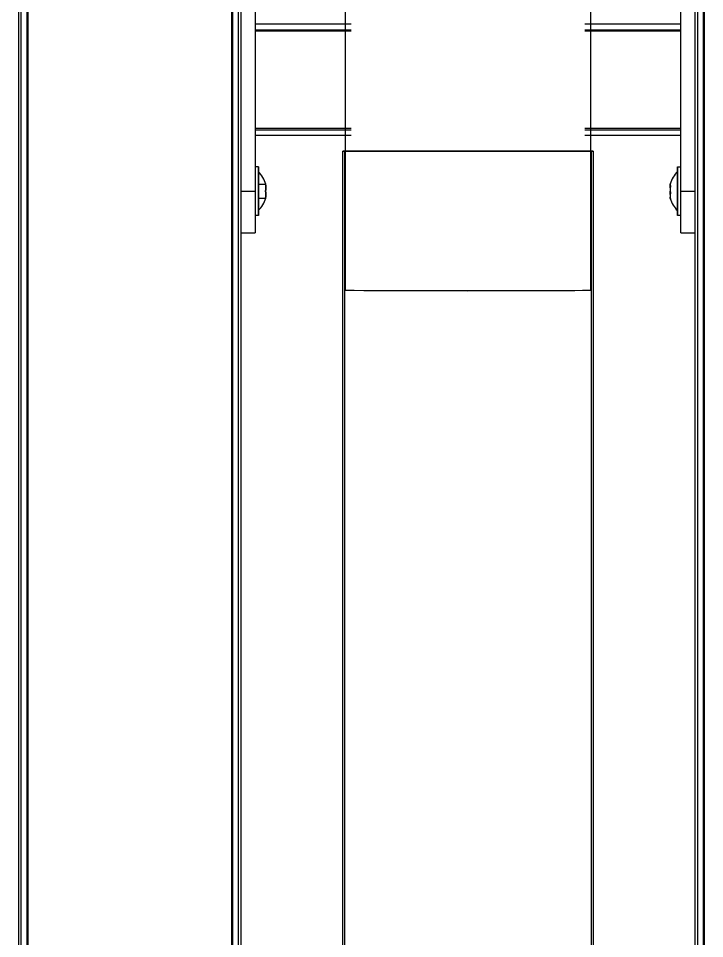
# Model space of a CAD drawing. Header units: millimetres. Extents: x 4625 to 14334, y 16216 to 31562.
# Drawn here: x 7387.6 to 7634.1, y 20375.7 to 20706.3 of the extents above; entities that cross this region are included whole.
import ezdxf

# ---------------------------------------------------------------- set-up
doc = ezdxf.new("R2010")
doc.units = ezdxf.units.MM
doc.header["$LTSCALE"] = 3
doc.layers.add('Default', color=7, linetype='Continuous')

msp = doc.modelspace()

# ---------------------------------------------------------------- linework, layer by layer
at = {"layer": 'Default'}
for p, q in [((7387.62, 20854.85), (7387.62, 18852.26)), ((7388.64, 18852.26), (7388.64, 20854.78)), ((7390.62, 20854.64), (7390.62, 18852.26)), ((7391.12, 18852.26), (7391.12, 20854.61)), ((7464.12, 20849.48), (7464.12, 18852.26)), ((7464.62, 18852.26), (7464.62, 20849.45)), ((7466.59, 20849.31), (7466.59, 18852.26)), ((7467.62, 18852.26), (7467.62, 20849.24)), ((7630.62, 20849.24), (7630.62, 18852.26)), ((7631.64, 18852.26), (7631.64, 20849.31)), ((7633.62, 20849.45), (7633.62, 18852.26)), ((7634.12, 18852.26), (7634.12, 20849.48)), ((7472.62, 20724.26), (7472.62, 20644.26)), ((7625.62, 20644.26), (7625.62, 20724.26)), ((7505.12, 20608.64), (7505.12, 20708.64)), ((7593.12, 20708.64), (7593.12, 20608.64)), ((7507.12, 20704.26), (7472.62, 20704.26)), ((7625.62, 20704.26), (7591.12, 20704.26)), ((7472.62, 20702.26), (7507.12, 20702.26)), ((7507.12, 20701.76), (7472.62, 20701.76)), ((7591.12, 20702.26), (7625.62, 20702.26)), ((7625.62, 20701.76), (7591.12, 20701.76)), ((7507.12, 20666.76), (7472.62, 20666.76)), ((7625.62, 20666.76), (7591.12, 20666.76)), ((7472.62, 20666.26), (7507.12, 20666.26)), ((7507.12, 20664.26), (7472.62, 20664.26)), ((7591.12, 20666.26), (7625.62, 20666.26)), ((7625.62, 20664.26), (7591.12, 20664.26)), ((7504.12, 19943.75), (7504.12, 20658.64)), ((7504.92, 19943.75), (7504.92, 20658.64)), ((7593.32, 20658.64), (7593.32, 19952.6)), ((7594.12, 20658.64), (7594.12, 19944.26)), ((7473.82, 20653.01), (7472.62, 20653.01)), ((7624.42, 20653.01), (7625.62, 20653.01)), ((7473.82, 20646.76), (7476.38, 20646.76)), ((7473.82, 20646.76), (7476.38, 20646.76)), ((7467.62, 20644.26), (7472.62, 20644.26)), ((7625.62, 20644.26), (7630.62, 20644.26)), ((7473.82, 20641.76), (7476.38, 20641.76)), ((7473.82, 20641.76), (7476.38, 20641.76)), ((7473.82, 20635.51), (7472.62, 20635.51)), ((7625.62, 20635.51), (7624.42, 20635.51)), ((7467.62, 20629.26), (7472.62, 20629.26)), ((7625.62, 20629.26), (7630.62, 20629.26))]:
    msp.add_line(p, q, dxfattribs=at)
for points in [[(7549.12, 20658.64, 0), (7504.12, 20658.64, 0)], [(7549.12, 20658.64, 0), (7594.12, 20658.64, 0)], [(7473.82, 20653.01, 0), (7473.82, 20653.01, 0), (7473.82, 20653.01, 0), (7473.82, 20653.01, 0), (7473.82, 20653.01, 0), (7473.82, 20653.01, 0), (7473.82, 20653.01, 0), (7473.82, 20653.01, 0), (7473.82, 20653.01, 0), (7473.82, 20653.01, 0), (7473.82, 20653, 0), (7473.82, 20652.99, 0), (7473.82, 20652.95, 0), (7473.82, 20652.75, 0), (7473.82, 20651.93, 0), (7473.82, 20636.83, 0), (7473.82, 20635.55, 0), (7473.82, 20635.52, 0), (7473.82, 20635.51, 0), (7473.82, 20635.51, 0), (7473.82, 20635.51, 0), (7473.82, 20635.51, 0), (7473.82, 20635.51, 0), (7473.82, 20635.51, 0), (7473.82, 20635.51, 0), (7473.82, 20635.51, 0), (7473.82, 20635.51, 0), (7473.82, 20635.51, 0), (7473.82, 20635.51, 0), (7473.82, 20635.51, 0), (7473.82, 20635.51, 0), (7473.82, 20635.51, 0), (7473.82, 20635.51, 0), (7473.82, 20635.52, 0), (7473.82, 20635.57, 0), (7473.82, 20635.76, 0), (7473.82, 20636.59, 0)], [(7624.42, 20652.64, 0), (7624.42, 20651.12, 0), (7624.42, 20638.83, 0), (7624.42, 20635.54, 0), (7624.42, 20635.51, 0), (7624.42, 20635.51, 0), (7624.42, 20635.51, 0), (7624.42, 20635.51, 0), (7624.42, 20635.51, 0), (7624.42, 20635.51, 0), (7624.42, 20635.51, 0), (7624.42, 20635.51, 0), (7624.42, 20635.51, 0), (7624.42, 20635.51, 0), (7624.42, 20635.51, 0), (7624.42, 20635.51, 0), (7624.42, 20635.51, 0), (7624.42, 20635.51, 0), (7624.42, 20635.51, 0), (7624.42, 20635.51, 0), (7624.42, 20635.52, 0), (7624.42, 20635.65, 0), (7624.42, 20636.27, 0), (7624.42, 20639.08, 0), (7624.42, 20647.62, 0), (7624.42, 20652.19, 0), (7624.42, 20652.99, 0), (7624.42, 20653.01, 0), (7624.42, 20653.01, 0), (7624.42, 20653.01, 0), (7624.42, 20653.01, 0), (7624.42, 20653.01, 0), (7624.42, 20653.01, 0), (7624.42, 20653.01, 0), (7624.42, 20653.01, 0), (7624.42, 20653.01, 0), (7624.42, 20653.01, 0), (7624.42, 20653.01, 0), (7624.42, 20653.01, 0), (7624.42, 20653.01, 0), (7624.42, 20653.01, 0), (7624.42, 20653.01, 0), (7624.42, 20653.01, 0), (7624.42, 20653, 0), (7624.42, 20652.99, 0), (7624.42, 20652.95, 0)]]:
    msp.add_polyline3d(points, close=True, dxfattribs=at)
for points in [[(7549.12, 20658.64, 0), (7504.92, 20658.64, 0)], [(7593.32, 20658.64, 0), (7593.32, 20658.64, 0), (7593.32, 20658.64, 0), (7593.32, 20658.64, 0), (7593.32, 20658.64, 0), (7593.32, 20658.64, 0), (7593.32, 20658.64, 0), (7593.32, 20658.64, 0), (7593.32, 20658.64, 0), (7593.32, 20658.64, 0), (7593.32, 20658.64, 0), (7593.31, 20658.64, 0), (7593.3, 20658.64, 0), (7593.24, 20658.64, 0), (7593.01, 20658.64, 0), (7592.03, 20658.64, 0), (7587.87, 20658.64, 0), (7549.12, 20658.64, 0)], [(7473.82, 20637.26, 0), (7473.82, 20637.26, 0), (7473.82, 20637.26, 0), (7473.82, 20637.26, 0), (7473.82, 20637.26, 0), (7473.82, 20637.26, 0), (7473.82, 20637.26, 0), (7473.82, 20637.26, 0), (7473.82, 20637.26, 0), (7473.82, 20637.26, 0), (7473.82, 20637.26, 0), (7473.82, 20637.26, 0), (7473.82, 20637.27, 0), (7473.82, 20637.31, 0), (7473.82, 20637.46, 0), (7473.82, 20638.12, 0), (7473.82, 20651.26, 0)], [(7624.42, 20650.96, 0), (7624.42, 20649.91, 0), (7624.42, 20637.26, 0)], [(7476.38, 20644.26, 0), (7476.46, 20644.88, 0), (7476.49, 20645.51, 0), (7476.46, 20646.14, 0), (7476.38, 20646.76, 0)], [(7476.38, 20646.76, 0), (7476.46, 20646.14, 0), (7476.49, 20645.51, 0), (7476.46, 20644.88, 0), (7476.38, 20644.26, 0)], [(7621.86, 20645.09, 0), (7621.77, 20645.58, 0), (7621.75, 20646.08, 0), (7621.77, 20646.57, 0), (7621.86, 20647.07, 0)], [(7621.86, 20647.07, 0), (7621.81, 20646.96, 0), (7621.77, 20646.86, 0), (7621.75, 20646.76, 0), (7621.75, 20646.65, 0), (7621.75, 20646.55, 0), (7621.77, 20646.44, 0), (7621.81, 20646.34, 0), (7621.86, 20646.24, 0)], [(7472.62, 20644.26, 0), (7472.62, 20629.26, 0)], [(7476.38, 20644.26, 0), (7476.46, 20643.64, 0), (7476.49, 20643.01, 0), (7476.46, 20642.38, 0), (7476.38, 20641.76, 0)], [(7476.38, 20641.76, 0), (7476.46, 20642.38, 0), (7476.49, 20643.01, 0), (7476.46, 20643.64, 0), (7476.38, 20644.26, 0)], [(7621.86, 20646.24, 0), (7621.75, 20644.83, 0), (7621.86, 20643.43, 0)], [(7621.86, 20642.28, 0), (7621.75, 20643.68, 0), (7621.86, 20645.09, 0)], [(7621.86, 20643.43, 0), (7621.77, 20642.93, 0), (7621.75, 20642.44, 0), (7621.77, 20641.94, 0), (7621.86, 20641.45, 0)], [(7625.62, 20629.26, 0), (7625.62, 20629.26, 0), (7625.62, 20629.26, 0), (7625.62, 20629.26, 0), (7625.62, 20629.26, 0), (7625.62, 20629.26, 0), (7625.62, 20629.26, 0), (7625.62, 20629.26, 0), (7625.62, 20629.26, 0), (7625.62, 20629.26, 0), (7625.62, 20629.26, 0), (7625.62, 20629.26, 0), (7625.62, 20629.28, 0), (7625.62, 20629.36, 0), (7625.62, 20629.7, 0), (7625.62, 20631.11, 0), (7625.62, 20644.26, 0)], [(7621.86, 20641.45, 0), (7621.81, 20641.55, 0), (7621.77, 20641.65, 0), (7621.75, 20641.76, 0), (7621.75, 20641.86, 0), (7621.75, 20641.97, 0), (7621.77, 20642.07, 0), (7621.81, 20642.18, 0), (7621.86, 20642.28, 0)], [(7549.12, 20608.41, 0), (7518, 20608.48, 0), (7508.21, 20608.56, 0), (7505.85, 20608.6, 0), (7505.29, 20608.62, 0), (7505.16, 20608.63, 0), (7505.13, 20608.64, 0), (7505.12, 20608.64, 0), (7505.12, 20608.64, 0), (7505.12, 20608.64, 0), (7505.12, 20608.64, 0), (7505.12, 20608.64, 0), (7505.12, 20608.64, 0), (7505.12, 20608.64, 0), (7505.12, 20608.64, 0), (7505.12, 20608.64, 0), (7505.12, 20608.64, 0), (7505.12, 20608.64, 0), (7505.12, 20608.64, 0)], [(7511.76, 20608.54, 0), (7549.12, 20608.42, 0)], [(7593.12, 20608.64, 0), (7593.12, 20608.64, 0), (7593.12, 20608.64, 0), (7593.12, 20608.64, 0), (7593.12, 20608.64, 0), (7593.12, 20608.64, 0), (7593.12, 20608.64, 0), (7593.12, 20608.64, 0), (7593.12, 20608.64, 0), (7593.11, 20608.64, 0), (7593.11, 20608.64, 0), (7593.11, 20608.64, 0), (7593.1, 20608.63, 0), (7592.99, 20608.62, 0), (7592.5, 20608.6, 0), (7590.29, 20608.56, 0), (7580.75, 20608.48, 0), (7549.12, 20608.41, 0)], [(7549.12, 20608.42, 0), (7587.46, 20608.55, 0)]]:
    msp.add_polyline3d(points, dxfattribs=at)
for centre, start, end in [((7467.15, 20644.26), 14.9882, 46.3972), ((7631.08, 20644.26), 133.6028, 164.3329), ((7467.15, 20644.26), 313.6028, 345.0118), ((7631.08, 20644.26), 195.6671, 226.3972)]:
    msp.add_arc(centre, 9.67, start, end, dxfattribs=at)

doc.saveas('drawing.dxf')
